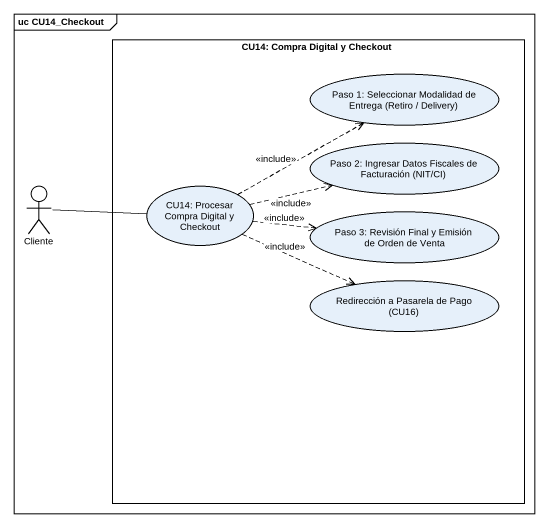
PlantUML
@startuml
mainframe uc CU14_Checkout
rectangle "CU14: Compra Digital y Checkout" as CU14_Compra_Digital_y {
  usecase "Paso 1: Seleccionar Modalidad de Entrega (Retiro / Delivery)" as Paso_1_Seleccionar
  usecase "Paso 2: Ingresar Datos Fiscales de Facturación (NIT/CI)" as Paso_2_Ingresar_Datos
  usecase "CU14: Procesar Compra Digital y Checkout" as CU14_Procesar_Compra
  usecase "Paso 3: Revisión Final y Emisión de Orden de Venta" as Paso_3_Revisión_Final_y
  usecase "Redirección a Pasarela de Pago (CU16)" as Redirección_a_Pasarela_de
}
actor Cliente
Cliente -right- CU14_Procesar_Compra
CU14_Procesar_Compra .right.> Paso_1_Seleccionar : <<include>>
CU14_Procesar_Compra .right.> Paso_2_Ingresar_Datos : <<include>>
CU14_Procesar_Compra .right.> Paso_3_Revisión_Final_y : <<include>>
CU14_Procesar_Compra .right.> Redirección_a_Pasarela_de : <<include>>
@enduml
